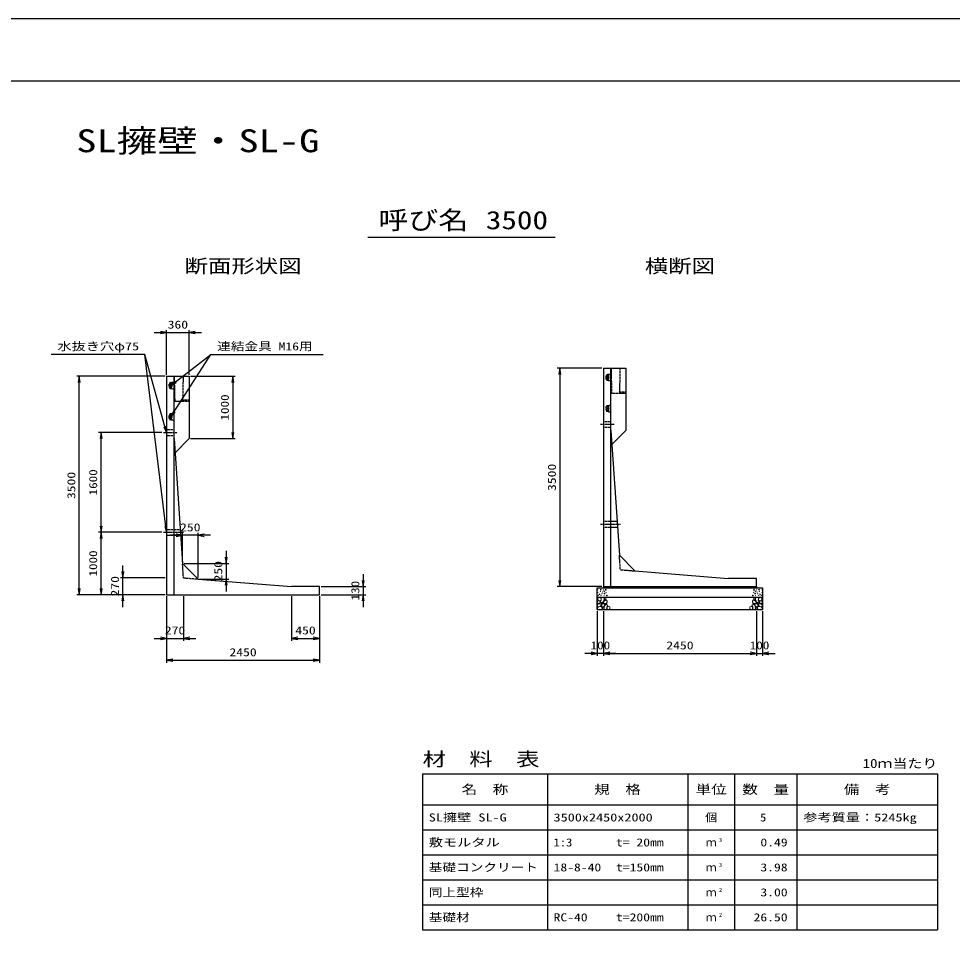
# Model space of a CAD drawing. Units: millimetres at full size. Extents: x 0 to 42050, y 0 to 29700.
# Drawn here: x 18154 to 33114, y 14803 to 29700 of the extents above; entities that cross this region are included whole.
import ezdxf
from ezdxf.enums import TextEntityAlignment as Align

# ---------------------------------------------------------------- set-up
doc = ezdxf.new("R2010")
doc.units = ezdxf.units.MM
doc.linetypes.add('CHAIN', pattern=[18.5, 12, -1.5, 3.5, -1.5])
doc.linetypes.add('DASHED_SPACED', pattern=[12, 6, -6])
for name, color, linetype, lineweight in [('D-BMK', 2, 'CHAIN', 25), ('D-DCR-HCHn', 4, 'Continuous', 9), ('D-MTR-FRAM', 7, 'Continuous', 25), ('D-MTR-LINE', 7, 'Continuous', 25), ('D-STR-DIM', 7, 'Continuous', 25), ('D-STR-STRn', 1, 'Continuous', 25), ('D-STR-TXT', 7, 'Continuous', 25), ('D-TTL', 2, 'Continuous', 25), ('D-TTL-TXT', 7, 'Continuous', 25)]:
    doc.layers.add(name, color=color, linetype=linetype, lineweight=lineweight)
doc.layers.add('D-MTR', color=7, linetype='Continuous')
doc.layers.add('D-MTR-TXT', color=7, linetype='Continuous')
doc.styles.add('ＭＳ ゴシック', font='')
doc.styles.get('ＭＳ ゴシック').set_extended_font_data('MS Gothic')

# ---------------------------------------------------------------- blocks, each defined once
blk = doc.blocks.new('open_arrow')
at = {"color": 0, "linetype": 'Continuous', "lineweight": -2}
blk.add_lwpolyline([(7.5, 1.25), (0, 0), (7.5, -1.25)], dxfattribs=at)
blk = doc.blocks.new('30KN')
at = {"color": 1, "linetype": 'DASHED_SPACED', "lineweight": 25}
for p, q in [((-85, 19.095), (-85, -19.095)), ((-58, 31.14), (-76.155, 29.028)), ((-68, 47.5), (-68, 45.66)), ((-65.5, 41.33), (-60.5, 38.443)), ((-54, 46), (-62.257, 46)), ((-40.306, 45.707), (-41.691, 35.314)), ((0, 53), (-37.704, 48.287)), ((0, -53), (0, 53)), ((-76.155, -29.028), (-58, -31.14)), ((-68, -47.5), (-68, -45.66)), ((-65.5, -41.33), (-60.5, -38.443)), ((-54, -46), (-62.257, -46)), ((-41.691, -35.314), (-40.306, -45.707)), ((-37.704, -48.287), (0, -53))]:
    blk.add_line(p, q, dxfattribs=at)
at = {"color": 1, "linetype": 'Continuous', "lineweight": 25}
for p, q in [((-58, 42), (-58, 21.448)), ((-46, 46), (-54, 46)), ((-42, 42), (-42, 21.448)), ((-58, -42), (-58, -21.448)), ((-46, -46), (-54, -46)), ((-42, -42), (-42, -21.448))]:
    blk.add_line(p, q, dxfattribs=at)
blk.add_circle((-50, 0), 13, dxfattribs=at)
at = {"color": 1, "linetype": 'DASHED_SPACED', "lineweight": 25}
for centre, radius, start, end in [((-75, 19.095), 10, 96.63251, 180), ((-66.5, 47.5), 1.5, 19.47123, 180), ((-63, 45.66), 5, 180, 240), ((-62.257, 49), 3, 199.47122, 270), ((-63, 34.113), 5, 0, 60), ((-37.332, 45.31), 3, 97.12502, 172.40536), ((-75, -19.095), 10, 180, 263.36749), ((-63, -45.66), 5, 120, 180), ((-66.5, -47.5), 1.5, 180, 340.57225), ((-62.257, -49), 3, 90, 160.55052), ((-63, -34.113), 5, 300, 0), ((-37.332, -45.31), 3, 187.59464, 262.87498)]:
    blk.add_arc(centre, radius, start, end, dxfattribs=at)
at = {"color": 1, "linetype": 'Continuous', "lineweight": 25}
for centre, radius, start, end in [((-50, 0), 18, 129.95842, 230.0969), ((-68, 21.448), 10, 310.0894, 0), ((-54, 42), 4, 90, 180), ((-46, 42), 4, 0, 90), ((-44.665, 35.71), 3, 332.67182, 352.40536), ((-32, 21.448), 10, 180, 229.9948), ((-50, 0), 18, 310.0052, 50.12245), ((-68, -21.448), 10, 0, 49.9948), ((-54, -42), 4, 180, 270), ((-46, -42), 4, 270, 0), ((-32, -21.448), 10, 130.0052, 180), ((-44.665, -35.71), 3, 7.59464, 27.32818)]:
    blk.add_arc(centre, radius, start, end, dxfattribs=at)

msp = doc.modelspace()

# ---------------------------------------------------------------- linework, layer by layer
at = {"layer": 'D-BMK'}
for p, q in [((27475, 23200), (27695, 23200)), ((20475, 23070), (20695, 23070)), ((27475, 21600), (27795.897, 21600)), ((20475, 21470), (20795.897, 21470))]:
    msp.add_line(p, q, dxfattribs=at)
at = {"layer": 'D-BMK', "linetype": 'DASHED_SPACED'}
for p, q in [((27795, 20870), (27779.46, 21101.026)), ((20795, 20740), (20779.46, 20971.026)), ((27795, 20870), (28029.46, 20851.026)), ((20795, 20740), (21029.46, 20721.026))]:
    msp.add_line(p, q, dxfattribs=at)
at = {"layer": 'D-DCR-HCHn'}
for points in [[(27432.281, 20363.808), (27425.346, 20343.005), (27434.592, 20329.136), (27457.707, 20326.824), (27473.488, 20333.599), (27466.952, 20349.939), (27471.575, 20359.185), (27462.33, 20368.431), (27448.461, 20373.053)], [(27476.198, 20421.594), (27455.395, 20426.217), (27436.904, 20416.971), (27434.592, 20396.168), (27439.215, 20379.988), (27462.33, 20373.053), (27478.51, 20373.053), (27485.444, 20384.611), (27485.444, 20410.037)], [(27494.69, 20423.906), (27487.756, 20403.102), (27490.067, 20379.988), (27473.887, 20354.562), (27494.69, 20343.005), (27517.805, 20354.562), (27531.673, 20373.053), (27536.296, 20403.102), (27531.673, 20419.283), (27517.805, 20426.217)], [(27499.313, 20343.005), (27487.756, 20333.759), (27492.379, 20326.824), (27508.559, 20326.824), (27515.493, 20329.136), (27520.116, 20338.382), (27513.182, 20345.316)], [(27533.985, 20368.431), (27522.427, 20340.693), (27531.673, 20329.136), (27559.411, 20329.136), (27570.968, 20333.759), (27582.525, 20349.939), (27582.525, 20363.808), (27570.968, 20382.299), (27557.099, 20384.611)], [(27538.608, 20419.283), (27538.608, 20391.545), (27550.165, 20384.611), (27561.722, 20391.545), (27564.034, 20407.725), (27561.722, 20421.594), (27545.542, 20426.217)], [(29961.015, 20368.431), (29972.573, 20340.693), (29963.327, 20329.136), (29935.589, 20329.136), (29924.032, 20333.759), (29912.475, 20349.939), (29912.475, 20363.808), (29924.032, 20382.299), (29937.901, 20384.611)], [(29956.392, 20419.283), (29956.392, 20391.545), (29944.835, 20384.611), (29933.278, 20391.545), (29930.966, 20407.725), (29933.278, 20421.594), (29949.458, 20426.217)], [(30000.31, 20423.906), (30007.244, 20403.102), (30004.933, 20379.988), (30021.113, 20354.562), (30000.31, 20343.005), (29977.195, 20354.562), (29963.327, 20373.053), (29958.704, 20403.102), (29963.327, 20419.283), (29977.195, 20426.217)], [(29995.687, 20343.005), (30007.244, 20333.759), (30002.621, 20326.824), (29986.441, 20326.824), (29979.507, 20329.136), (29974.884, 20338.382), (29981.818, 20345.316)], [(30018.802, 20421.594), (30039.605, 20426.217), (30058.096, 20416.971), (30060.408, 20396.168), (30055.785, 20379.988), (30032.67, 20373.053), (30016.49, 20373.053), (30009.556, 20384.611), (30009.556, 20410.037)], [(30062.719, 20363.808), (30069.654, 20343.005), (30060.408, 20329.136), (30037.293, 20326.824), (30021.512, 20333.599), (30028.048, 20349.939), (30023.425, 20359.185), (30032.67, 20368.431), (30046.539, 20373.053)], [(27476.155, 20287.009), (27493.277, 20312.692), (27491.137, 20319.112), (27467.594, 20325.533), (27446.192, 20323.393), (27431.21, 20310.551), (27429.07, 20295.57), (27431.21, 20280.588), (27448.332, 20276.308)], [(27484.716, 20233.503), (27499.698, 20239.924), (27503.978, 20261.326), (27495.417, 20276.308), (27480.435, 20280.588), (27461.173, 20278.448), (27439.771, 20269.887), (27429.07, 20257.045), (27429.07, 20242.064), (27435.49, 20233.503), (27461.173, 20235.643)], [(27536.082, 20287.009), (27546.783, 20312.692), (27538.222, 20323.393), (27512.539, 20323.393), (27501.838, 20319.112), (27491.137, 20304.131), (27491.137, 20291.289), (27501.838, 20274.167), (27514.679, 20272.027)], [(27531.801, 20239.924), (27531.801, 20265.606), (27521.1, 20272.027), (27510.399, 20265.606), (27508.259, 20250.625), (27510.399, 20237.783), (27525.381, 20233.503)], [(27572.466, 20235.643), (27578.886, 20254.905), (27576.746, 20276.308), (27591.728, 20299.85), (27572.466, 20310.551), (27551.063, 20299.85), (27538.222, 20282.728), (27533.941, 20254.905), (27538.222, 20239.924), (27551.063, 20233.503)], [(27568.185, 20310.551), (27578.886, 20319.112), (27574.606, 20325.533), (27559.624, 20325.533), (27553.204, 20323.393), (27548.923, 20314.832), (27555.344, 20308.411)], [(27589.588, 20237.783), (27608.85, 20233.503), (27625.972, 20242.064), (27628.112, 20261.326), (27623.831, 20276.308), (27602.429, 20282.728), (27587.447, 20282.728), (27581.027, 20272.027), (27581.027, 20248.484)], [(29905.412, 20237.783), (29886.15, 20233.503), (29869.028, 20242.064), (29866.888, 20261.326), (29871.169, 20276.308), (29892.571, 20282.728), (29907.553, 20282.728), (29913.973, 20272.027), (29913.973, 20248.484)], [(29922.534, 20235.643), (29916.114, 20254.905), (29918.254, 20276.308), (29903.272, 20299.85), (29922.534, 20310.551), (29943.937, 20299.85), (29956.778, 20282.728), (29961.059, 20254.905), (29956.778, 20239.924), (29943.937, 20233.503)], [(29926.815, 20310.551), (29916.114, 20319.112), (29920.394, 20325.533), (29935.376, 20325.533), (29941.796, 20323.393), (29946.077, 20314.832), (29939.656, 20308.411)], [(29958.918, 20287.009), (29948.217, 20312.692), (29956.778, 20323.393), (29982.461, 20323.393), (29993.162, 20319.112), (30003.863, 20304.131), (30003.863, 20291.289), (29993.162, 20274.167), (29980.321, 20272.027)], [(29963.199, 20239.924), (29963.199, 20265.606), (29973.9, 20272.027), (29984.601, 20265.606), (29986.741, 20250.625), (29984.601, 20237.783), (29969.619, 20233.503)], [(30010.284, 20233.503), (29995.302, 20239.924), (29991.022, 20261.326), (29999.583, 20276.308), (30014.565, 20280.588), (30033.827, 20278.448), (30055.229, 20269.887), (30065.93, 20257.045), (30065.93, 20242.064), (30059.51, 20233.503), (30033.827, 20235.643)], [(30018.845, 20287.009), (30001.723, 20312.692), (30003.863, 20319.112), (30027.406, 20325.533), (30048.808, 20323.393), (30063.79, 20310.551), (30065.93, 20295.57), (30063.79, 20280.588), (30046.668, 20276.308)]]:
    msp.add_lwpolyline(points, close=True, dxfattribs=at)
for centre, radius in [((27433.582, 20546.944), 2.4), ((27434.495, 20504.135), 2.4), ((27474.833, 20521.609), 2.4), ((27480.172, 20550.324), 6), ((27511.285, 20511.178), 2.4), ((27520.523, 20545.012), 2.4), ((27539.11, 20523.485), 2.4), ((27560.179, 20547.136), 6), ((27566.323, 20505.152), 2.4), ((29929.677, 20505.152), 2.4), ((29935.821, 20547.136), 6), ((29956.89, 20523.485), 2.4), ((29975.477, 20545.012), 2.4), ((29984.715, 20511.178), 2.4), ((30015.828, 20550.324), 6), ((30021.167, 20521.609), 2.4), ((30061.505, 20504.135), 2.4), ((30062.418, 20546.944), 2.4), ((27443.007, 20460.914), 2.4), ((27462.576, 20476.202), 6), ((27483.5, 20457.658), 2.4), ((27500.12, 20483.919), 2.4), ((27535.738, 20457.256), 2.4), ((27541.171, 20487.275), 6), ((27577.724, 20457.776), 6), ((29918.276, 20457.776), 6), ((29954.829, 20487.275), 6), ((29960.262, 20457.256), 2.4), ((29995.88, 20483.919), 2.4), ((30012.5, 20457.658), 2.4), ((30033.424, 20476.202), 6), ((30052.993, 20460.914), 2.4)]:
    msp.add_circle(centre, radius, dxfattribs=at)
at = {"layer": 'D-MTR-FRAM'}
for p, q in [((24625, 17600), (32875, 17600)), ((24625, 17600), (24625, 15100)), ((32875, 17600), (32875, 15100)), ((24625, 15100), (32875, 15100))]:
    msp.add_line(p, q, dxfattribs=at)
at = {"layer": 'D-MTR-LINE'}
for p, q in [((26625, 17600), (26625, 15100)), ((28875, 17600), (28875, 15100)), ((29625, 17600), (29625, 15100)), ((30625, 17600), (30625, 15100)), ((24625, 17100), (32875, 17100)), ((24625, 16700), (32875, 16700)), ((24625, 16300), (32875, 16300)), ((24625, 15900), (32875, 15900)), ((24625, 15500), (32875, 15500))]:
    msp.add_line(p, q, dxfattribs=at)
at = {"layer": 'D-STR-DIM'}
for p, q in [((20525, 23995), (20525, 24710)), ((20885, 23995), (20885, 24710)), ((20325, 24670), (21085, 24670)), ((27500, 24100), (26785, 24100)), ((26825, 24100), (26825, 20600)), ((20500, 23970), (19085, 23970)), ((19125, 20470), (19125, 23970)), ((20910, 23970), (21625, 23970)), ((21585, 23970), (21585, 22970)), ((20450, 23070), (19435, 23070)), ((19475, 21470), (19475, 23070)), ((20910, 22970), (21625, 22970)), ((20450, 21470), (19435, 21470)), ((20450, 21470), (19435, 21470)), ((19475, 20470), (19475, 21470)), ((21229.46, 21421.026), (20579.46, 21421.026)), ((20779.46, 20996.026), (20779.46, 21461.026)), ((21029.46, 20746.026), (21029.46, 21461.026)), ((21479.46, 21171.026), (21479.46, 20521.026)), ((20804.46, 20971.026), (21519.46, 20971.026)), ((19825, 20270), (19825, 20940)), ((23675, 20800), (23675, 20270)), ((20500, 20740), (19785, 20740)), ((21054.46, 20721.026), (21519.46, 20721.026)), ((23000, 20600), (23715, 20600)), ((27500, 20600), (26785, 20600)), ((20500, 20470), (19085, 20470)), ((20500, 20470), (19435, 20470)), ((20500, 20470), (19785, 20470)), ((20525, 20445), (20525, 19730)), ((20525, 20445), (20525, 19380)), ((20795, 20445), (20795, 19730)), ((22525, 20445), (22525, 19730)), ((22975, 20445), (22975, 19730)), ((22975, 20445), (22975, 19380)), ((23000, 20470), (23715, 20470)), ((27425, 20205), (27425, 19490)), ((27525, 20205), (27525, 19490)), ((27525, 20205), (27525, 19490)), ((29975, 20205), (29975, 19490)), ((29975, 20205), (29975, 19490)), ((30075, 20205), (30075, 19490)), ((20325, 19770), (20995, 19770)), ((22525, 19770), (22975, 19770)), ((27725, 19530), (27225, 19530)), ((27525, 19530), (29975, 19530)), ((29775, 19530), (30275, 19530)), ((20525, 19420), (22975, 19420))]:
    msp.add_line(p, q, dxfattribs=at)
at = {"layer": 'D-STR-STRn'}
for p, q in [((27525, 24100), (27525, 20600)), ((27525, 24100), (27885, 24100)), ((27645, 20600), (27645, 24100)), ((27885, 24100), (27885, 23100)), ((20525, 23970), (20525, 20470)), ((20525, 23970), (20885, 23970)), ((20645, 20470), (20645, 23970)), ((20885, 23970), (20885, 22970)), ((27645, 23100), (27779.46, 21101.026)), ((27885, 23100), (27660.126, 22875.126)), ((20645, 22970), (20779.46, 20971.026)), ((20885, 22970), (20660.126, 22745.126)), ((28029.46, 20851.026), (27779.46, 21101.026)), ((21029.46, 20721.026), (20779.46, 20971.026)), ((28029.46, 20851.026), (29525, 20730)), ((21029.46, 20721.026), (22525, 20600)), ((29975, 20730), (29525, 20730)), ((29975, 20600), (29975, 20730)), ((22975, 20600), (22525, 20600)), ((22975, 20470), (22975, 20600)), ((27425, 20230), (27425, 20580)), ((27425, 20580), (30075, 20580)), ((27525, 20600), (27525, 20580)), ((27525, 20600), (29975, 20600)), ((27525, 20600), (29975, 20600)), ((29975, 20600), (29975, 20580)), ((30075, 20580), (30075, 20230)), ((20525, 20470), (22975, 20470)), ((27425, 20430), (30075, 20430)), ((27425, 20230), (30075, 20230))]:
    msp.add_line(p, q, dxfattribs=at)
at = {"layer": 'D-STR-STRn', "linetype": 'DASHED_SPACED'}
for p, q in [((27645, 24100), (27655, 23700)), ((27785, 23700), (27795, 24100)), ((20645, 23970), (20655, 23570)), ((20785, 23570), (20795, 23970)), ((27655, 23700), (27785, 23700)), ((27785, 23700), (27885, 23700)), ((27785.5, 23720), (27885, 23720)), ((20655, 23570), (20785, 23570)), ((20785, 23570), (20885, 23570)), ((20785.5, 23590), (20885, 23590)), ((27525, 23246.875), (27645, 23246.875)), ((20525, 23116.875), (20645, 23116.875)), ((27525, 23153.125), (27645, 23153.125)), ((20525, 23023.125), (20645, 23023.125)), ((27525, 21646.875), (27742.744, 21646.875)), ((27525, 21553.125), (27749.05, 21553.125)), ((20525, 21516.875), (20742.744, 21516.875)), ((20525, 21423.125), (20749.05, 21423.125))]:
    msp.add_line(p, q, dxfattribs=at)
at = {"layer": 'D-STR-TXT'}
for p, q in [((20175, 24320), (18675, 24320)), ((20525, 23070), (20175, 24320)), ((20525, 21470), (20175, 24320)), ((20595, 23320), (21235, 24320)), ((20595, 23820), (21235, 24320)), ((21235, 24320), (23035, 24320))]:
    msp.add_line(p, q, dxfattribs=at)
at = {"layer": 'D-TTL'}
for points in [[(0, 0), (42050, 0), (42050, 29700), (0, 29700)], [(1000, 1000), (41050, 1000), (41050, 28700), (1000, 28700)]]:
    msp.add_lwpolyline(points, close=True, dxfattribs=at)
at = {"layer": 'D-TTL-TXT'}
msp.add_line((23750, 26200), (26750, 26200), dxfattribs=at)

# ---------------------------------------------------------------- block references
at = {"layer": 'D-STR-DIM', "xscale": 13.3, "yscale": 13.3}
for p, rotation in [((20525, 24670), 180), ((26825, 24100), 270), ((19125, 23970), 270), ((21585, 23970), 270), ((19475, 23070), 270), ((21585, 22970), 90), ((19475, 21470), 90), ((19475, 21470), 270), ((20779.46, 21421.026), 180), ((21479.46, 20971.026), 90), ((19825, 20740), 90), ((21479.46, 20721.026), 270), ((23675, 20600), 90), ((26825, 20600), 90), ((19125, 20470), 90), ((19475, 20470), 90), ((19825, 20470), 270), ((23675, 20470), 270), ((20525, 19770), 180), ((22975, 19770), 180), ((27425, 19530), 180), ((29975, 19530), 180), ((29975, 19530), 180), ((22975, 19420), 180)]:
    msp.add_blockref('open_arrow', p, dxfattribs=dict(at, rotation=rotation))
for p in [(20885, 24670), (21029.46, 21421.026), (20795, 19770), (22525, 19770), (27525, 19530), (27525, 19530), (30075, 19530), (20525, 19420)]:
    msp.add_blockref('open_arrow', p, dxfattribs=at)
at = {"layer": 'D-STR-STRn'}
for p in [(27645, 23950), (20645, 23820), (27645, 23450), (20645, 23320)]:
    msp.add_blockref('30KN', p, dxfattribs=at)
at = {"layer": 'D-STR-TXT', "xscale": 13.3, "yscale": 13.3}
for p, rotation in [((20595, 23820), 38), ((20595, 23320), 57.4), ((20525, 23070), 105.6), ((20525, 21470), 97)]:
    msp.add_blockref('open_arrow', p, dxfattribs=dict(at, rotation=rotation))

# ---------------------------------------------------------------- texts
at = {"layer": 'D-MTR', "style": 'ＭＳ ゴシック', "width": 1.25}
msp.add_text('材\u3000料\u3000表', height=219.9, dxfattribs=at).set_placement((24625, 17660), align=Align.BOTTOM_LEFT)
at = {"layer": 'D-MTR', "style": 'ＭＳ ゴシック', "width": 1.2}
msp.add_text('10ｍ当たり', height=146.6, dxfattribs=at).set_placement((32875, 17648.333), align=Align.BOTTOM_RIGHT)
at = {"layer": 'D-MTR-TXT', "style": 'ＭＳ ゴシック'}
for s, height, width, p in [('名\u3000称', 146.6, 1.25, (25625, 17350)), ('規\u3000格', 146.6, 1.25, (27750, 17350)), ('単位', 146.6, 1.25, (29250, 17350)), ('数\u3000量', 146.6, 1.25, (30125, 17350)), ('備\u3000考', 146.6, 1.25, (31750, 17350)), ('個', 128.3, 1.1, (29250, 16900))]:
    msp.add_text(s, height=height, dxfattribs=dict(at, width=width)).set_placement(p, align=Align.MIDDLE_CENTER)
for s, width, p in [('SL擁壁 SL-G', 1.3, (24725, 16900)), ('3500x2450x2000', 1.3, (26725, 16900)), ('参考質量：5245kg', 1.3, (30725, 16900)), ('敷モルタル', 1.3, (24725, 16500)), ('1:3', 1.15, (26725, 16500)), ('t= 20mm', 1.25, (27725, 16500)), ('基礎コンクリート', 1.25, (24725, 16100)), ('18-8-40', 1.25, (26725, 16100)), ('t=150mm', 1.25, (27725, 16100)), ('同上型枠', 1.25, (24725, 15700)), ('基礎材', 1.25, (24725, 15300)), ('RC-40', 1.25, (26725, 15300)), ('t=200mm', 1.25, (27725, 15300))]:
    msp.add_text(s, height=128.3, dxfattribs=dict(at, width=width)).set_placement(p, align=Align.MIDDLE_LEFT)
for s, width, p in [('5', 1.15, (30133.883, 16900)), ('0.49', 1.25, (30475, 16500)), ('3.98', 1.25, (30475, 16100)), ('3.00', 1.25, (30475, 15700)), ('26.50', 1.25, (30475, 15300))]:
    msp.add_text(s, height=128.3, dxfattribs=dict(at, width=width)).set_placement(p, align=Align.MIDDLE_RIGHT)
for p in [(29250, 16500), (29250, 16100), (29250, 15700), (29250, 15300)]:
    msp.add_text('ｍ', height=128.3, dxfattribs=at).set_placement(p, align=Align.MIDDLE_CENTER)
at = {"layer": 'D-MTR-TXT', "style": 'ＭＳ ゴシック', "width": 1.15}
for s, p in [('3', (29375, 16488.333)), ('3', (29375, 16088.333)), ('2', (29375, 15688.333)), ('2', (29375, 15288.333))]:
    msp.add_text(s, height=64.15, dxfattribs=at).set_placement(p, align=Align.BOTTOM_LEFT)
at = {"layer": 'D-STR-DIM', "style": 'ＭＳ ゴシック'}
for s, width, p in [('360', 1.25, (20705, 24797.5)), ('250', 1.25, (20904.46, 21548.526)), ('270', 1.25, (20660, 19897.5)), ('450', 1.25, (22750, 19897.5)), ('2450', 1.25, (21750, 19547.5)), ('100', 1.2, (27475, 19657.5)), ('2450', 1.25, (28750, 19657.5)), ('100', 1.2, (30025, 19657.5))]:
    msp.add_text(s, height=128.3, dxfattribs=dict(at, width=width)).set_placement(p, align=Align.MIDDLE_CENTER)
for s, width, p in [('1000', 1.2, (21457.5, 23470)), ('1600', 1.2, (19347.5, 22270)), ('3500', 1.25, (26697.5, 22350)), ('3500', 1.25, (18997.5, 22220)), ('1000', 1.2, (19347.5, 20970)), ('250', 1.25, (21351.96, 20846.026)), ('270', 1.25, (19697.5, 20605)), ('130', 1.2, (23547.5, 20535))]:
    msp.add_text(s, height=128.3, rotation=90, dxfattribs=dict(at, width=width)).set_placement(p, align=Align.MIDDLE_CENTER)
at = {"layer": 'D-STR-TXT', "style": 'ＭＳ ゴシック'}
for s, width, p in [('水抜き穴φ75', 1.3, (18775, 24346.667)), ('連結金具 M16用', 1.25, (21335, 24346.667))]:
    msp.add_text(s, height=128.3, dxfattribs=dict(at, width=width)).set_placement(p, align=Align.BOTTOM_LEFT)
at = {"layer": 'D-TTL-TXT', "style": 'ＭＳ ゴシック'}
for s, height, width, p in [('SL擁壁・SL-G', 366.6, 1.3, (21025, 27450)), ('呼び名', 293.3, 1.2, (24637.5, 26237.5)), ('3500', 293.3, 1.25, (26137.5, 26237.5)), ('断面形状図', 219.9, 1.25, (21750, 25560)), ('横断図', 219.9, 1.25, (28750, 25560))]:
    msp.add_text(s, height=height, dxfattribs=dict(at, width=width)).set_placement(p, align=Align.BOTTOM_CENTER)

doc.saveas('drawing.dxf')
